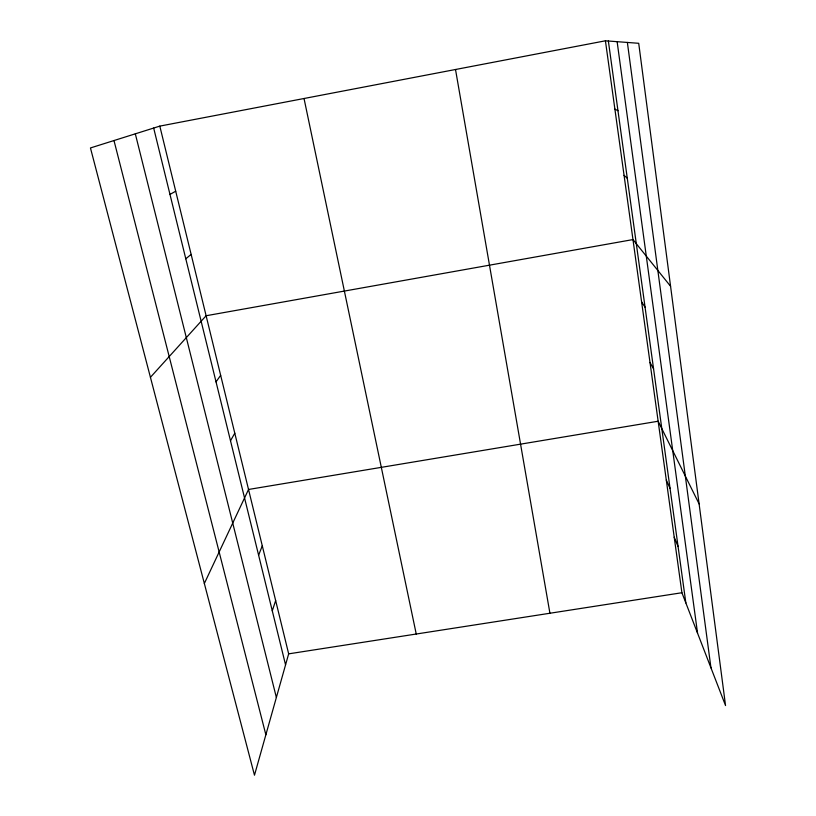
<?xml version="1.0" encoding="UTF-8"?>
<svg xmlns="http://www.w3.org/2000/svg" width="816" height="816" viewBox="0 0 816 816"><rect width="100%" height="100%" fill="white"/><g stroke="black" fill="none" stroke-linecap="round" stroke-linejoin="round"><path stroke-width="1.22" d="M159.814 126.113L288.66 653.851L254.48 775.2L90.454 147.951L159.814 126.113L605.421 40.8L638.714 43.299L725.546 705.565L681.911 592.732L605.421 40.8M272.279 610.807L275.665 600.586M258.611 555.186L262.283 545.812M204.347 583.481L248.533 489.467L658.145 421.24L699.098 503.88M230.5 440.742L234.794 433.204M216.026 381.868L220.657 375.319M150.43 377.308L206.111 315.741L632.971 239.578L670.568 286.263M185.793 258.794L191.138 254.408M169.973 194.422L175.705 191.219M288.66 653.851L681.911 592.732M614.887 109.109L617.967 110.721M624.067 175.338L627.28 178.255M641.611 301.92L645.068 307.224M649.995 362.447L653.565 368.832M666.295 480.063L670.069 488.468M674.21 537.214L678.076 546.536M113.985 140.546L265.863 734.777M135.313 133.824L276.369 697.476M153.673 128.051L285.559 664.867M304.031 98.501L416.242 634.022M455.512 69.503L549.923 613.244M608.359 41.024L685.848 602.932M617.131 41.677L697.547 633.165M627.371 42.442L710.96 667.855"/></g></svg>
